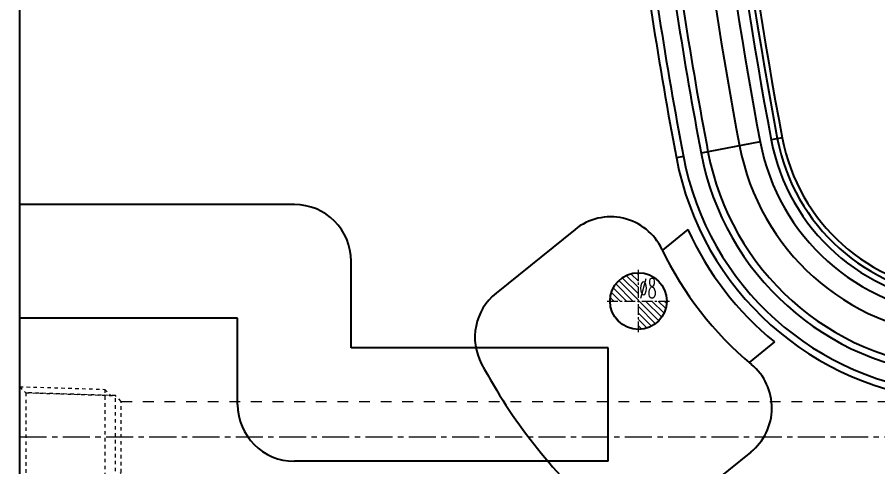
# Model space of a CAD drawing. Header units: millimetres. Extents: x 699 to 6116, y -3115 to -1923.
# Drawn here: x 760.5 to 881.8, y -2572.3 to -2508.9 of the extents above; entities that cross this region are included whole.
import ezdxf
from ezdxf.enums import TextEntityAlignment as Align

# ---------------------------------------------------------------- set-up
doc = ezdxf.new("R2010")
doc.units = ezdxf.units.MM
doc.header["$LTSCALE"] = 16.335
doc.header["$PDMODE"] = 3
doc.header["$PDSIZE"] = 0.3125
doc.linetypes.add('CENTER', pattern=[0.6, 0.375, -0.075, 0.075, -0.075])
doc.linetypes.add('HIDDEN', pattern=[0.2, 0.1, -0.1])
doc.layers.get('0').update_dxf_attribs({"linetype": 'CONTINUOUS'})
doc.layers.get('Defpoints').update_dxf_attribs({"linetype": 'CONTINUOUS'})
doc.layers.add('cool', color=153, linetype='HIDDEN', lineweight=9)
doc.layers.add('epin', color=13, linetype='CONTINUOUS', lineweight=9)
doc.styles.get("Standard").update_dxf_attribs({"font": 'txt', "width": 0.8})
doc.styles.add('TXT05', font='txt.shx', dxfattribs={"width": 0.5, "bigfont": 'gbcbig.shx'})
doc.dimstyles.get("Standard").update_dxf_attribs({"dimtxt": 0.15625, "dimasz": 0.1875, "dimexe": 0.125, "dimexo": 0.0625, "dimtad": 0, "dimtih": 1, "dimtoh": 1, "dimdsep": 46, "dimtxsty": 'Standard', "dimcen": 0.09, "dimadec": 0, "dimazin": 0, "dimtp": 0.01, "dimtm": 0.01, "dimtfac": 1, "dimtofl": 0, "dimtmove": 0, "dimatfit": 3, "dimfxl": 0, "dimtolj": 1, "dimarcsym": 0})

# ---------------------------------------------------------------- blocks, each defined once
blk = doc.blocks.new('cool_jt_f12')
at = {"layer": 'cool', "ltscale": 0.3}
for p, q in [((0, 7.0785), (0.856, 6.2225)), ((0, 7.0785), (12, 6.7035)), ((0.856, 6.2225), (0.856, -6.2225)), ((13.5, 5.827375), (0.856, 6.2225)), ((0.856, 6.2225), (13.5, 5.827375)), ((12, 6.7035), (12.856, 5.8475)), ((12, 6.7035), (12, -6.7035)), ((14.327375, 5), (13.5, 5.827375)), ((13.5, -5.827375), (13.5, 5.827375)), ((14.327375, -5), (14.327375, 5)), ((0.856, -6.2225), (13.5, -5.827375)), ((12, -6.7035), (12.856, -5.8475)), ((13.5, -5.827375), (14.327375, -5)), ((0.856, -6.2225), (0, -7.0785)), ((0, -7.0785), (12, -6.7035))]:
    blk.add_line(p, q, dxfattribs=at)
blk = doc.blocks.new('epin_ejp_8')
at = {"layer": 'epin'}
h = blk.add_hatch(dxfattribs=at)
h.set_pattern_fill('_ANSI31', color=123, scale=0.2, angle=90, style=0)
h.set_pattern_definition([(135, (-2152.64246, 412.4307), (-0.4490128, -0.4490128), [])])
h.paths.add_polyline_path([(0, 4, 0.414214), (-4, 0), (0, 0)])
h.paths.add_polyline_path([(4, 0), (0, 0), (0, -4, 0.414214)])
at = {"layer": 'epin', "color": 1, "linetype": 'CENTER', "ltscale": 0.248791}
for p, q in [((0, -4.4), (0, 4.4)), ((-4.4, 0), (4.4, 0))]:
    blk.add_line(p, q, dxfattribs=at)
at = {"layer": 'epin'}
blk.add_circle((0, 0), 4, dxfattribs=at)
at = {"layer": 'epin', "color": 6, "style": 'TXT05', "width": 0.5}
blk.add_text('%%c8', height=2.8, dxfattribs=at).set_placement((1.33, 1.8), align=Align.MIDDLE)
blk = doc.blocks.new('986')
at = {"layer": 'epin'}
blk.add_blockref('epin_ejp_8', (-3393.71, -252.52), dxfattribs=at)
blk = doc.blocks.new('*D758')
at = {"color": 4, "lineweight": -2}
blk.add_line((890.28, -2596.04), (755.48, -2596.04), dxfattribs=at)
at = {"layer": 'Defpoints', "color": 0}
for p in [(1045.85, -2423.04), (755.48, -2596.04), (890.35, -2596.04)]:
    blk.add_point(p, dxfattribs=at)
at = {"color": 6, "insert": (738.15, -2596.04), "char_height": 10, "attachment_point": 5}
blk.add_mtext('\\A1;173.00', dxfattribs=at)

msp = doc.modelspace()

# ---------------------------------------------------------------- linework, layer by layer
at = {"color": 7, "linetype": 'Continuous'}
for p, q in [((760.847, -2249.043), (760.847, -2597.043)), ((868.36, -2525.862), (866.812, -2526.155)), ((865.255, -2526.45), (856.923, -2528.028)), ((854.425, -2528.502), (853.439, -2528.688))]:
    msp.add_line(p, q, dxfattribs=at)
for p, q in [((799.587, -2535.281), (760.847, -2535.281)), ((839.156, -2538.791), (828.014, -2547.769)), ((855.072, -2538.808), (851.463, -2541.716)), ((807.587, -2555.478), (807.587, -2543.281)), ((791.587, -2551.281), (760.847, -2551.281)), ((791.587, -2563.478), (791.587, -2551.281)), ((867.272, -2554.662), (863.698, -2557.542)), ((843.822, -2555.478), (807.587, -2555.478)), ((843.822, -2571.478), (843.822, -2555.478)), ((863.93, -2570.198), (852.856, -2579.122)), ((843.822, -2571.478), (799.587, -2571.478))]:
    msp.add_line(p, q)
msp.add_circle((848.087, -2548.893), 4, dxfattribs=at)
for centre, radius, start, end in [((1448.047, -2416.043), 591.573, 182.405014, 190.727289), ((1448.047, -2416.043), 590.698, 182.405013, 190.727289), ((1448.047, -2416.043), 589.998, 182.405013, 190.727289), ((1448.047, -2416.043), 596.119, 183.130535, 190.727289), ((1448.047, -2416.043), 593.158, 183.141176, 190.727289), ((1448.047, -2416.043), 605.185, 186.919964, 190.727289), ((1448.047, -2416.043), 604.18, 186.93249, 190.727289), ((1448.047, -2416.043), 601.639, 186.961913, 190.727289), ((1448.047, -2416.043), 600.652, 186.961913, 190.727289), ((894.807, -2520.851), 27.618, 190.72729, 265.60457), ((894.807, -2520.851), 26.918, 190.72729, 265.60457), ((894.807, -2520.851), 33.039, 190.72729, 265.60457), ((894.807, -2520.851), 30.078, 190.72729, 265.60457), ((894.807, -2520.851), 28.493, 190.72729, 265.60457), ((894.807, -2520.851), 38.559, 190.72729, 265.60457), ((894.807, -2520.851), 37.572, 190.72729, 265.60457), ((894.807, -2520.851), 42.105, 190.72729, 265.60457), ((894.807, -2520.851), 41.1, 190.72729, 265.60457), ((894.807, -2520.851), 43.605, 204.31841, 230.84091), ((894.807, -2520.851), 48.105, 205.51724, 230.22143), ((894.807, -2520.851), 78.105, 208.2177, 227.93163)]:
    msp.add_arc(centre, radius, start, end, dxfattribs=at)
for centre, start, end in [((799.587, -2543.281), 0, 90), ((844.175, -2545.02), 25.51724, 128.86355), ((833.034, -2553.998), 128.86355, 208.2177), ((858.91, -2563.969), 308.86355, 50.22143), ((799.587, -2563.478), 180, 270)]:
    msp.add_arc(centre, 8, start, end)
at = {"layer": 'cool', "ltscale": 0.932966}
msp.add_line((775.177, -2563.043), (1316.517, -2563.043), dxfattribs=at)
at = {"layer": 'cool', "color": 1, "linetype": 'CENTER', "ltscale": 0.621977}
msp.add_line((760.847, -2568.043), (1330.847, -2568.043), dxfattribs=at)

# ---------------------------------------------------------------- block references
msp.add_blockref('986', (4241.793, -2296.373))
at = {"layer": 'cool', "ltscale": 0.932966}
msp.add_blockref('cool_jt_f12', (760.847, -2568.043), dxfattribs=at)

# ---------------------------------------------------------------- dimensions: what is measured, and where the dimension line sits
dim = msp.add_ordinate_dim(feature_location=(890.347, -2596.043), offset=(-134.863, 0), dtype=0, origin=(1045.847, -2423.043), dimstyle='Standard', override={"dimtxt": 10, "dimasz": 10, "dimgap": 0, "dimtih": 0, "dimtoh": 0, "dimzin": 0, "dimcen": 0, "dimclrd": 4, "dimclre": 4, "dimclrt": 6, "dimadec": 2, "dimtp": 0, "dimtm": 0, "dimtzin": 0})
dim.commit()
dim.dimension.update_dxf_attribs({"geometry": '*D758', "text_midpoint": (738.151, -2596.043)})

doc.saveas('drawing.dxf')
